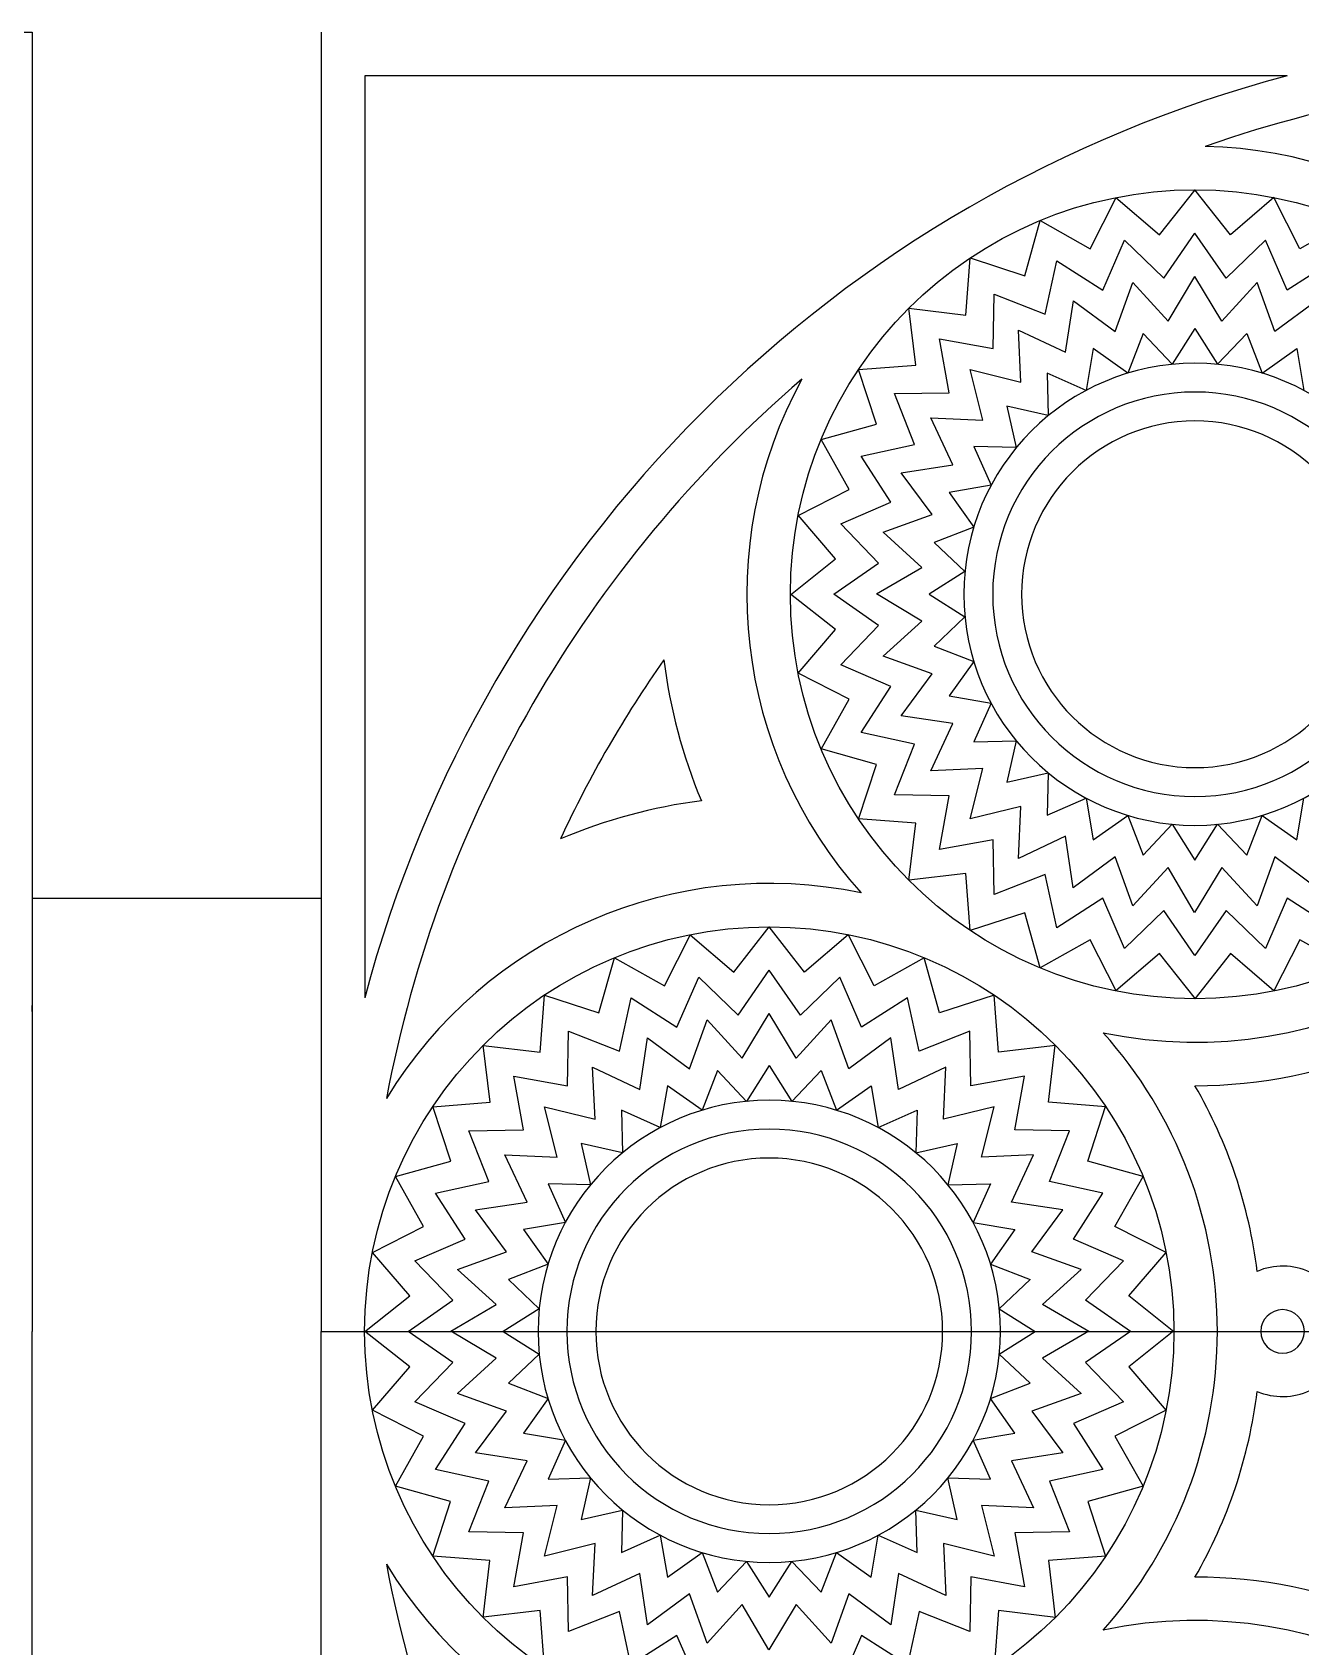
# Model space of a CAD drawing. Extents: x 4.878 to 4.998, y 5.008 to 5.128.
# Drawn here: x 4.90509 to 4.93144, y 5.06169 to 5.09525 of the extents above; entities that cross this region are included whole.
import ezdxf

# ---------------------------------------------------------------- set-up
doc = ezdxf.new("R2010")
doc.units = 0
doc.header["$MEASUREMENT"] = 0
doc.layers.get('0').update_dxf_attribs({"linetype": 'CONTINUOUS'})
doc.layers.add('4', color=5, linetype='CONTINUOUS')
doc.layers.add('MOT', color=1, linetype='CONTINUOUS')

msp = doc.modelspace()

# ---------------------------------------------------------------- linework, layer by layer
for p, q in [((4.87808936069961, 5.095245139842897), (4.905089360699611, 5.095245139842897)), ((4.905089360699611, 5.095245139842897), (4.905089360699611, 5.068245139842896)), ((4.911089360699611, 5.095245139842902), (4.911089360699611, 5.068245139842902)), ((4.905089360699611, 5.041245139842895), (4.905089360699611, 5.068245139842896)), ((4.911089360699611, 5.041245139842902), (4.911089360699611, 5.068245139842902))]:
    msp.add_line(p, q)
at = {"color": 1}
msp.add_line((4.911089360699611, 5.077245139842901), (4.905089360699611, 5.077245139842901), dxfattribs=at)
at = {"layer": '4', "color": 1}
for p, q in [((4.93115694187979, 5.094339996985759), (4.911994503556739, 5.094339996985759)), ((4.911994503556739, 5.094339996985759), (4.911994503556739, 5.0751775586627)), ((4.927065900920338, 5.090746503667944), (4.927605474966589, 5.091810409015142)), ((4.927603125416921, 5.091809941660657), (4.928508765784498, 5.091033507333883)), ((4.928508765784498, 5.091033507333883), (4.92924552970352, 5.091971704363724)), ((4.929979898042481, 5.091033507333883), (4.929243134123451, 5.091971704363724)), ((4.930885538410051, 5.091809941660657), (4.929979898042481, 5.091033507333883)), ((4.931422762906633, 5.090746503667944), (4.93088318886039, 5.091810409015142)), ((4.925706751937573, 5.090183525725997), (4.926028400583034, 5.091332254104703)), ((4.926026187355651, 5.091331337355904), (4.927065900920338, 5.090746503667944)), ((4.932462476471327, 5.091331337355904), (4.931422762906633, 5.090746503667944)), ((4.927327312639525, 5.089884744719177), (4.927780283559427, 5.090925447203624)), ((4.927780283559427, 5.090925447203624), (4.92859703371998, 5.090137307945202)), ((4.92859703371998, 5.090137307945202), (4.929244331913479, 5.091069643380597)), ((4.929891630107006, 5.090137307945202), (4.929244331913479, 5.091069643380597)), ((4.930708380267552, 5.090925447203624), (4.929891630107006, 5.090137307945202)), ((4.931161351187454, 5.089884744719177), (4.930708380267552, 5.090925447203624)), ((4.92448355016939, 5.089366208434626), (4.924574764104959, 5.090553681186284)), ((4.924572920784973, 5.090554283944491), (4.925706751937573, 5.090183525725997)), ((4.926131261534684, 5.089389324130263), (4.92637249776257, 5.090498400050915)), ((4.92637249776257, 5.090498400050915), (4.927327312639525, 5.089884744719177)), ((4.932116166064409, 5.090498400050915), (4.931161351187454, 5.089884744719177)), ((4.928685301655454, 5.089241108556521), (4.929244331913479, 5.090169107666311)), ((4.929803362171524, 5.089241108556521), (4.929244331913479, 5.090169107666311)), ((4.925054843978684, 5.088670084913858), (4.925075074941587, 5.089804913105063)), ((4.925075074941587, 5.089804913105063), (4.926131261534684, 5.089389324130263)), ((4.927588724358698, 5.089022985770408), (4.927955969361916, 5.090042215030573)), ((4.927955969361916, 5.090042215030573), (4.928685301655454, 5.089241108556521)), ((4.930532694465063, 5.090042215030573), (4.929803362171524, 5.089241108556521)), ((4.930899939468281, 5.089022985770408), (4.930532694465063, 5.090042215030573)), ((4.923299173924219, 5.089508643153243), (4.92448355016939, 5.089366208434626)), ((4.923443302573736, 5.088325960838985), (4.923300867855124, 5.089510337084149)), ((4.926555771131794, 5.088595122534529), (4.926717117860681, 5.089666413536191)), ((4.926717117860681, 5.089666413536191), (4.927588724358698, 5.089022985770408)), ((4.93177154596629, 5.089666413536191), (4.930899939468281, 5.089022985770408)), ((4.923937874327889, 5.088871636680484), (4.925054843978684, 5.088670084913858)), ((4.924139426094511, 5.087754667029692), (4.923937874327889, 5.088871636680484)), ((4.925575385778208, 5.089056145023841), (4.926555771131794, 5.088595122534529)), ((4.925626137787971, 5.087973961393087), (4.925575385778208, 5.089056145023841)), ((4.928166321010918, 5.08898470587831), (4.927850136077877, 5.088161226821642)), ((4.928773569590936, 5.088344909167843), (4.928166321010918, 5.08898470587831)), ((4.929244331913479, 5.089090880684939), (4.928773569590936, 5.088344909167843)), ((4.929244331913479, 5.089090880684939), (4.929715094236036, 5.088344909167843)), ((4.929715094236036, 5.088344909167843), (4.93032234281606, 5.08898470587831)), ((4.93032234281606, 5.08898470587831), (4.930638527749094, 5.088161226821642)), ((4.927129737462783, 5.0886702616967), (4.926980280728896, 5.087800920938794)), ((4.927850136077877, 5.088161226821642), (4.927129737462783, 5.0886702616967)), ((4.930638527749094, 5.088161226821642), (4.931358926364195, 5.0886702616967)), ((4.931358926364195, 5.0886702616967), (4.931508383098075, 5.087800920938794)), ((4.922253896150904, 5.088234598371365), (4.923443302573736, 5.088325960838985)), ((4.922625985282378, 5.087102759070795), (4.922255227063884, 5.088236590223389)), ((4.924574649238158, 5.088234861770211), (4.925626137787971, 5.087973961393087)), ((4.924835549615286, 5.0871833732204), (4.924574649238158, 5.088234861770211)), ((4.926980280728896, 5.087800920938794), (4.92617441659351, 5.088159632053666)), ((4.92617441659351, 5.088159632053666), (4.926197431597258, 5.087277837872318)), ((4.923004597903299, 5.087734436066784), (4.924139426094511, 5.087754667029692)), ((4.923420186878102, 5.086678249473685), (4.923004597903299, 5.087734436066784)), ((4.925337070848348, 5.087472440160024), (4.925531673136048, 5.086612079411107)), ((4.926197431597258, 5.087277837872318), (4.925337070848348, 5.087472440160024)), ((4.921477256903669, 5.086781110425331), (4.922625985282378, 5.087102759070795)), ((4.924214388473848, 5.086253739876575), (4.923753365984529, 5.087234125230156)), ((4.923753365984529, 5.087234125230156), (4.924835549615286, 5.0871833732204)), ((4.922063007340432, 5.085743610088027), (4.921478173652465, 5.086783323652719)), ((4.92231111095745, 5.086437013245799), (4.923420186878102, 5.086678249473685)), ((4.92292476628919, 5.085482198368849), (4.92231111095745, 5.086437013245799)), ((4.925531673136048, 5.086612079411107), (4.924649878954702, 5.086635094414866)), ((4.924649878954702, 5.086635094414866), (4.925008590069572, 5.085829230279465)), ((4.923143097472176, 5.086092393147689), (4.924214388473848, 5.086253739876575)), ((4.923786525237963, 5.085220786649672), (4.923143097472176, 5.086092393147689)), ((4.925008590069572, 5.085829230279465), (4.924139249311663, 5.085679773545589)), ((4.92099910199323, 5.085204036041786), (4.922063007340432, 5.085743610088027)), ((4.921884063804745, 5.085029227448938), (4.92292476628919, 5.085482198368849)), ((4.924139249311663, 5.085679773545589), (4.924648284186722, 5.084959374930495)), ((4.921776003674486, 5.084300745223871), (4.920999569347712, 5.085206385591448)), ((4.922767295977797, 5.084853541646453), (4.923786525237963, 5.085220786649672)), ((4.922672203063177, 5.084212477288394), (4.921884063804745, 5.08502922744894)), ((4.923568402451854, 5.084124209352914), (4.922767295977797, 5.084853541646453)), ((4.924648284186722, 5.084959374930495), (4.923824805130058, 5.08464318999745)), ((4.923824805130058, 5.08464318999745), (4.924464601840532, 5.084035941417436)), ((4.920837812435044, 5.083555239837288), (4.921776003674486, 5.084300745223871)), ((4.921740127029755, 5.083565359191474), (4.922672203063177, 5.084212477288394)), ((4.922628023597886, 5.083572954496137), (4.923568402451854, 5.084124209352914)), ((4.924464601840532, 5.084035941417436), (4.923718630323426, 5.083565179094881)), ((4.921775968376762, 5.082829971437889), (4.920837806711821, 5.083566780388437)), ((4.922672172001162, 5.082918196356728), (4.921740127029755, 5.083565359191474)), ((4.923568375625583, 5.083006421275568), (4.922628023597886, 5.083572954496137)), ((4.9237186303298, 5.083565444322192), (4.924464579249983, 5.083094646194406)), ((4.924464579249983, 5.083094646194406), (4.923824753393019, 5.082487428324596)), ((4.920999490581186, 5.081924368339313), (4.921775968376762, 5.082829971437889)), ((4.921883993540595, 5.082101484026899), (4.922672172001162, 5.082918196356728)), ((4.922767234145338, 5.082277127435056), (4.923568375625583, 5.083006421275568)), ((4.923824753393019, 5.082487428324596), (4.924648217272233, 5.082171203865869)), ((4.922924674281758, 5.081648463154989), (4.921883993540595, 5.082101484026899)), ((4.923786445776988, 5.08190983351043), (4.922767234145338, 5.082277127435056)), ((4.924648217272233, 5.082171203865869), (4.924139147819458, 5.081450829684691)), ((4.92206290278652, 5.081387092799551), (4.920999023339474, 5.081926717911402)), ((4.923142976175837, 5.081038257897208), (4.923786445776988, 5.08190983351043)), ((4.922310973120707, 5.080693677733889), (4.922924674281758, 5.081648463154989)), ((4.924139147819458, 5.081450829684691), (4.925008481402605, 5.081301331223633)), ((4.921478019194181, 5.080347407307402), (4.92206290278652, 5.081387092799551)), ((4.925008481402605, 5.081301331223633), (4.9246497316076, 5.080495484306881)), ((4.924214259431819, 5.080876859747773), (4.923142976175837, 5.081038257897208)), ((4.923753189885664, 5.079896496523872), (4.924214259431819, 5.080876859747773)), ((4.923420037461019, 5.080452388271915), (4.922310973120707, 5.080693677733889)), ((4.923004397790953, 5.079396221627825), (4.923420037461019, 5.080452388271915)), ((4.9246497316076, 5.080495484306881), (4.925531526892618, 5.080518456985508)), ((4.925531526892618, 5.080518456985508), (4.925336883308814, 5.079658105578269)), ((4.922625815490234, 5.080027916796055), (4.921477102551611, 5.080349620578787)), ((4.92225500284958, 5.078894103440732), (4.922625815490234, 5.080027916796055)), ((4.924835375951217, 5.07994719659), (4.923753189885664, 5.079896496523872)), ((4.924574425104145, 5.078895720564319), (4.924835375951217, 5.07994719659)), ((4.925336883308814, 5.079658105578269), (4.926197253397424, 5.079852666569425)), ((4.926197253397424, 5.079852666569425), (4.926174196068592, 5.078970873493788)), ((4.924139225009801, 5.079375936194493), (4.923004397790953, 5.079396221627825)), ((4.92393761963015, 5.078258976219242), (4.924139225009801, 5.079375936194493)), ((4.925625926175668, 5.079156570470902), (4.924574425104145, 5.078895720564319)), ((4.925575122222403, 5.078074389277434), (4.925625926175668, 5.079156570470902)), ((4.926174196068592, 5.078970873493788), (4.926980077420785, 5.079329545927694)), ((4.926980077420785, 5.079329545927694), (4.927129492427133, 5.078460197997039)), ((4.931358926364195, 5.07846009649306), (4.931508383098075, 5.079329437250967)), ((4.923443074068386, 5.078804675798986), (4.922253672032211, 5.07889609535664)), ((4.923300582501239, 5.077620306391889), (4.923443074068386, 5.078804675798986)), ((4.927129492427133, 5.078460197997039), (4.927849915474487, 5.078969198293208)), ((4.927849915474487, 5.078969198293208), (4.928166060881116, 5.078145704060975)), ((4.928166060881116, 5.078145704060975), (4.928773340169938, 5.078785471623475)), ((4.928773340169938, 5.078785471623475), (4.929244066686179, 5.078039477511188)), ((4.929244331913479, 5.078039477504822), (4.929715094236036, 5.078785449021919)), ((4.929715094236036, 5.078785449021919), (4.93032234281606, 5.078145652311451)), ((4.93032234281606, 5.078145652311451), (4.930638527749094, 5.07896913136812)), ((4.930638527749094, 5.07896913136812), (4.931358926364195, 5.07846009649306)), ((4.925054598953912, 5.078460474372379), (4.92393761963015, 5.078258976219242)), ((4.925074775446339, 5.077325645211417), (4.925054598953912, 5.078460474372379)), ((4.926555529703405, 5.078535364708847), (4.925575122222403, 5.078074389277434)), ((4.926716825011367, 5.077464065963962), (4.926555529703405, 5.078535364708847)), ((4.927588462392171, 5.078107451892896), (4.92671682501136, 5.077464065963958)), ((4.927955658473136, 5.077088205006564), (4.927588462392171, 5.078107451892896)), ((4.930899939468281, 5.078107372419352), (4.930532694465063, 5.077088143159187)), ((4.93177154596629, 5.077463944653569), (4.930899939468281, 5.078107372419352)), ((4.924483271732148, 5.077764378273857), (4.923298888651642, 5.077622000404101)), ((4.924574577109516, 5.076574967467097), (4.924483271732148, 5.077764378273857)), ((4.926130981986018, 5.07774118349), (4.925074775446339, 5.077325645211417)), ((4.926372164979261, 5.076632095991563), (4.926130981986018, 5.07774118349)), ((4.928685029218022, 5.077889276472584), (4.927955658473136, 5.077088205006564)), ((4.929236552388486, 5.076948336388358), (4.928685029218022, 5.077889276472584)), ((4.929803362171524, 5.077889249633239), (4.929236552388486, 5.076948336388358)), ((4.930532694465063, 5.077088143159187), (4.929803362171524, 5.077889249633239)), ((4.927327009309854, 5.07724570549258), (4.926372164979261, 5.076632095991561)), ((4.927779930276726, 5.076204981267251), (4.927327009309854, 5.07724570549258)), ((4.931161351187454, 5.077245613470586), (4.930708380267552, 5.076204910986139)), ((4.932116166064409, 5.076631958138845), (4.931161351187454, 5.077245613470586)), ((4.925706434268639, 5.076947002271152), (4.924572585321377, 5.076576298475675)), ((4.926028027776082, 5.075798258455004), (4.925706434268639, 5.076947002271152)), ((4.928596718266105, 5.076993081321696), (4.927779930276726, 5.076204981267251)), ((4.929244151804438, 5.076060455389243), (4.928596718266105, 5.076993081321696)), ((4.929891630107006, 5.07699305024456), (4.929244151804438, 5.076060455389243)), ((4.930708380267545, 5.076204910986141), (4.929891630107006, 5.07699305024456)), ((4.918220872134205, 5.075426464415948), (4.918760446180448, 5.076490369763146)), ((4.918758096630787, 5.076489902408662), (4.919663736998357, 5.075713468081886)), ((4.919663736998357, 5.075713468081886), (4.920400500917379, 5.076651665111727)), ((4.921134869256347, 5.075713468081886), (4.920398105337318, 5.076651665111727)), ((4.922040509623917, 5.07648990240866), (4.921134869256347, 5.075713468081886)), ((4.9225777341205, 5.075426464415948), (4.92203816007425, 5.076490369763146)), ((4.927065556227545, 5.076383959092269), (4.926025814592697, 5.075799175310035)), ((4.927605079206932, 5.075320027847363), (4.927065556227545, 5.076383959092269)), ((4.931422762906633, 5.076383854521817), (4.93088318886039, 5.075319949174618)), ((4.932462476471327, 5.075799020833857), (4.931422762906633, 5.076383854521817)), ((4.928508407314196, 5.076096886170809), (4.927602729679711, 5.075320495314623)), ((4.929253867667816, 5.075158659149042), (4.928508407314196, 5.076096886170809)), ((4.929979898042481, 5.07609685085588), (4.929243134123451, 5.075158653826037)), ((4.930885538410051, 5.075320416529104), (4.929979898042481, 5.07609685085588)), ((4.91686172315144, 5.074863486473999), (4.917183371796893, 5.076012214852707)), ((4.917181158569518, 5.076011298103907), (4.918220872134205, 5.075426464415948)), ((4.919752004933832, 5.074817268693206), (4.920399303127352, 5.0757496041286)), ((4.921046601320858, 5.074817268693206), (4.920399303127352, 5.0757496041286)), ((4.923617447685187, 5.076011298103907), (4.9225777341205, 5.075426464415948)), ((4.923936883103265, 5.074863486473999), (4.923615234457797, 5.076012214852708)), ((4.918482283853384, 5.07456470546718), (4.918935254773293, 5.075605407951626)), ((4.918935254773293, 5.075605407951626), (4.919752004933832, 5.074817268693206)), ((4.921863351481411, 5.075605407951626), (4.921046601320858, 5.074817268693206)), ((4.92231632240132, 5.07456470546718), (4.921863351481411, 5.075605407951626)), ((4.905089360699611, 5.074894103083418), (4.905089360699611, 5.075018718579274)), ((4.915638521383242, 5.074046169182631), (4.915729735318818, 5.07523364193429)), ((4.915727891998847, 5.075234244692494), (4.91686172315144, 5.074863486473999)), ((4.91728623274855, 5.074069284878266), (4.917527468976429, 5.075178360798919)), ((4.917527468976429, 5.075178360798919), (4.918482283853384, 5.07456470546718)), ((4.923271137278276, 5.075178360798919), (4.92231632240132, 5.07456470546718)), ((4.923512373506155, 5.074069284878266), (4.923271137278276, 5.075178360798919)), ((4.925070714255865, 5.075234244692494), (4.923936883103265, 5.074863486473999)), ((4.925160084871456, 5.074046169182631), (4.925068722403834, 5.075235575605467)), ((4.918743695572564, 5.073702946518413), (4.919110940575782, 5.074722175778577)), ((4.919110940575782, 5.074722175778577), (4.919840272869328, 5.073921069304525)), ((4.919840272869328, 5.073921069304525), (4.920399303127352, 5.074849068414314)), ((4.920958333385384, 5.073921069304525), (4.920399303127352, 5.074849068414314)), ((4.921687665678922, 5.074722175778577), (4.920958333385384, 5.073921069304525)), ((4.922054910682141, 5.073702946518413), (4.921687665678922, 5.074722175778577)), ((4.916209815192536, 5.073350045661861), (4.916230046155446, 5.074484873853066)), ((4.916230046155446, 5.074484873853066), (4.91728623274855, 5.074069284878266)), ((4.91771074234566, 5.073275083282532), (4.917872089074548, 5.074346374284195)), ((4.917872089074548, 5.074346374284195), (4.918743695572564, 5.073702946518413)), ((4.922926517180164, 5.074346374284195), (4.922054910682141, 5.073702946518413)), ((4.923087863909045, 5.073275083282532), (4.922926517180164, 5.074346374284195)), ((4.924568560099258, 5.074484873853066), (4.923512373506155, 5.074069284878266)), ((4.924588791062169, 5.073350045661861), (4.924568560099258, 5.074484873853066)), ((4.914454145138079, 5.074188603901247), (4.915638521383242, 5.074046169182631)), ((4.914598273787609, 5.073005921586988), (4.914455839068991, 5.074190297832152)), ((4.926344461116612, 5.074188603901247), (4.925160084871456, 5.074046169182631)), ((4.926200332467102, 5.073005921586988), (4.926342767185714, 5.074190297832152)), ((4.916730356992081, 5.073736105771845), (4.91771074234566, 5.073275083282532)), ((4.916781109001837, 5.072653922141091), (4.916730356992081, 5.073736105771845)), ((4.920399303127352, 5.073770841432942), (4.919928540804802, 5.073024869915844)), ((4.920399303127352, 5.073770841432942), (4.920870065449909, 5.073024869915844)), ((4.92406824926263, 5.073736105771845), (4.923087863909045, 5.073275083282532)), ((4.924017497252875, 5.072653922141091), (4.92406824926263, 5.073736105771845)), ((4.915092845541748, 5.073551597428485), (4.916209815192536, 5.073350045661861)), ((4.915294397308378, 5.072434627777696), (4.915092845541748, 5.073551597428485)), ((4.91828470867665, 5.073350222444704), (4.91813525194277, 5.072480881686799)), ((4.919005107291744, 5.072841187569645), (4.91828470867665, 5.073350222444704)), ((4.919321292224785, 5.073664666626314), (4.919005107291744, 5.072841187569645)), ((4.919928540804802, 5.073024869915844), (4.919321292224785, 5.073664666626314)), ((4.920870065449909, 5.073024869915844), (4.921477314029927, 5.073664666626314)), ((4.921477314029927, 5.073664666626314), (4.921793498962968, 5.072841187569645)), ((4.921793498962968, 5.072841187569645), (4.922513897578062, 5.073350222444704)), ((4.922513897578062, 5.073350222444704), (4.922663354311942, 5.072480881686799)), ((4.925705760712949, 5.073551597428485), (4.924588791062169, 5.073350045661861)), ((4.925504208946327, 5.072434627777696), (4.925705760712949, 5.073551597428485)), ((4.913408867364771, 5.072914559119369), (4.914598273787609, 5.073005921586988)), ((4.927389738889941, 5.072914559119369), (4.926200332467102, 5.073005921586988)), ((4.913780956496231, 5.071782719818797), (4.913410198277736, 5.072916550971392)), ((4.915729620452025, 5.072914822518214), (4.916781109001837, 5.072653922141091)), ((4.915990520829139, 5.071863333968404), (4.915729620452025, 5.072914822518214)), ((4.91813525194277, 5.072480881686799), (4.917329387807362, 5.072839592801669)), ((4.917329387807362, 5.072839592801669), (4.917352402811131, 5.071957798620322)), ((4.922663354311942, 5.072480881686799), (4.923469218447336, 5.072839592801669)), ((4.923469218447336, 5.072839592801669), (4.92344620344358, 5.071957798620322)), ((4.925068985802687, 5.072914822518214), (4.924017497252875, 5.072653922141091)), ((4.924808085425559, 5.071863333968404), (4.925068985802687, 5.072914822518214)), ((4.927017649758467, 5.071782719818797), (4.927388407976961, 5.072916550971394)), ((4.914159569117173, 5.072414396814786), (4.915294397308378, 5.072434627777696)), ((4.914575158091976, 5.071358210221688), (4.914159569117173, 5.072414396814786)), ((4.926639037137532, 5.072414396814786), (4.925504208946327, 5.072434627777696)), ((4.926223448162736, 5.071358210221688), (4.926639037137532, 5.072414396814786)), ((4.916492042062208, 5.072152400908028), (4.916686644349921, 5.071292040159111)), ((4.917352402811131, 5.071957798620322), (4.916492042062208, 5.072152400908028)), ((4.92344620344358, 5.071957798620322), (4.924306564192497, 5.072152400908028)), ((4.924306564192497, 5.072152400908028), (4.92411196190479, 5.071292040159111)), ((4.912632228117529, 5.071461071173335), (4.913780956496231, 5.071782719818797)), ((4.9153693596877, 5.070933700624579), (4.914908337198389, 5.071914085978158)), ((4.914908337198389, 5.071914085978158), (4.915990520829139, 5.071863333968404)), ((4.925890269056316, 5.071914085978158), (4.924808085425559, 5.071863333968404)), ((4.925429246567004, 5.070933700624579), (4.925890269056316, 5.071914085978158)), ((4.928166378137176, 5.071461071173336), (4.927017649758467, 5.071782719818797)), ((4.913217978554284, 5.070423570836031), (4.912633144866332, 5.071463284400723)), ((4.913466082171324, 5.071116973993803), (4.914575158091976, 5.071358210221688)), ((4.927332524083388, 5.071116973993803), (4.926223448162736, 5.071358210221688)), ((4.927580627700413, 5.070423570836031), (4.92816546138838, 5.071463284400721)), ((4.914079737503057, 5.070162159116853), (4.913466082171324, 5.071116973993803)), ((4.916686644349921, 5.071292040159111), (4.915804850168568, 5.071315055162868)), ((4.915804850168568, 5.071315055162868), (4.916163561283438, 5.070509191027469)), ((4.92411196190479, 5.071292040159111), (4.924993756086144, 5.071315055162868)), ((4.924993756086144, 5.071315055162868), (4.924635044971266, 5.070509191027469)), ((4.926718868751655, 5.070162159116853), (4.927332524083388, 5.071116973993803)), ((4.914298068686035, 5.070772353895693), (4.9153693596877, 5.070933700624579)), ((4.91494149645183, 5.069900747397675), (4.914298068686035, 5.070772353895693)), ((4.926500537568662, 5.070772353895693), (4.925429246567004, 5.070933700624579)), ((4.925857109802882, 5.069900747397675), (4.926500537568662, 5.070772353895693)), ((4.912154073207089, 5.069883996789789), (4.913217978554284, 5.070423570836031)), ((4.916163561283438, 5.070509191027469), (4.915294220525537, 5.070359734293593)), ((4.915294220525537, 5.070359734293593), (4.915803255400595, 5.069639335678498)), ((4.924635044971266, 5.070509191027469), (4.925504385729175, 5.070359734293593)), ((4.925504385729175, 5.070359734293593), (4.924995350854109, 5.069639335678498)), ((4.928644533047608, 5.069883996789789), (4.927580627700413, 5.070423570836031)), ((4.913039035018604, 5.069709188196944), (4.914079737503057, 5.070162159116853)), ((4.927759571236093, 5.069709188196944), (4.926718868751655, 5.070162159116853)), ((4.912930974888353, 5.068980705971876), (4.912154540561572, 5.06988634633945)), ((4.91382717427703, 5.068892438036396), (4.913039035018604, 5.069709188196944)), ((4.913922267191657, 5.069533502394456), (4.91494149645183, 5.069900747397675)), ((4.926876339063048, 5.069533502394456), (4.925857109802882, 5.069900747397675)), ((4.926971431977675, 5.068892438036396), (4.927759571236093, 5.069709188196944)), ((4.927867631366352, 5.068980705971876), (4.928644065693126, 5.06988634633945)), ((4.914723373665707, 5.068804170100917), (4.913922267191657, 5.069533502394455)), ((4.915803255400595, 5.069639335678498), (4.914979776343925, 5.069323150745453)), ((4.914979776343925, 5.069323150745453), (4.915619573054384, 5.068715902165438)), ((4.924995350854109, 5.069639335678498), (4.92581882991078, 5.069323150745453)), ((4.92581882991078, 5.069323150745453), (4.925179033200314, 5.068715902165438)), ((4.926075232588998, 5.068804170100917), (4.926876339063048, 5.069533502394456)), ((4.911992783648897, 5.068235200585292), (4.912930974888353, 5.068980705971876)), ((4.928805822605801, 5.068235200585292), (4.927867631366352, 5.068980705971876)), ((4.912895098243622, 5.068245319939479), (4.91382717427703, 5.068892438036396)), ((4.913782994811752, 5.068252915244141), (4.914723373665707, 5.068804170100917)), ((4.915619573054384, 5.068715902165438), (4.914873601537293, 5.068245139842884)), ((4.925179033200314, 5.068715902165438), (4.925925004717405, 5.068245139842884)), ((4.927035798654293, 5.068241081398397), (4.926075232588998, 5.068804170100917)), ((4.927903767413069, 5.068245139842884), (4.926971431977675, 5.068892438036396)), ((4.912930939590629, 5.067509932185891), (4.911992777925688, 5.06824674113644)), ((4.913827143215036, 5.067598157104733), (4.912895098243622, 5.068245319939479)), ((4.914723346839443, 5.067686382023571), (4.913782994811752, 5.068252915244141)), ((4.914873601543659, 5.068245405070194), (4.91561955046385, 5.067774606942409)), ((4.925179033200314, 5.06777437752033), (4.925925004717405, 5.068245139842884)), ((4.927035798654293, 5.068249198287372), (4.926075232588998, 5.06768610958485)), ((4.927903767413069, 5.068245139842884), (4.926971431977675, 5.067597841649372)), ((4.928805822605801, 5.068255079100476), (4.927867631366352, 5.067509573713893)), ((4.913922205359198, 5.066957088183059), (4.914723346839443, 5.067686382023571)), ((4.91561955046385, 5.067774606942409), (4.914979724606885, 5.067167389072599)), ((4.92581882991078, 5.067167128940316), (4.925179033200314, 5.06777437752033)), ((4.926075232588998, 5.06768610958485), (4.926876339063048, 5.066956777291312)), ((4.912154461795053, 5.066604329087316), (4.912930939590629, 5.067509932185891)), ((4.913038964754454, 5.066781444774902), (4.913827143215036, 5.067598157104733)), ((4.926971431977675, 5.067597841649372), (4.927759571236093, 5.066781091488825)), ((4.927867631366352, 5.067509573713893), (4.928644065693126, 5.066603933346318)), ((4.914979724606885, 5.067167389072599), (4.915803188486086, 5.066851164613873)), ((4.924995350854109, 5.066850944007271), (4.92581882991078, 5.067167128940316)), ((4.914079645495617, 5.066328423902993), (4.913038964754454, 5.066781444774902)), ((4.914941416990862, 5.066589794258432), (4.913922205359198, 5.066957088183059)), ((4.915803188486086, 5.066851164613873), (4.915294119033311, 5.066130790432696)), ((4.925504385729175, 5.066130545392175), (4.924995350854109, 5.066850944007271)), ((4.926876339063048, 5.066956777291312), (4.925857109802882, 5.066589532288093)), ((4.927759571236093, 5.066781091488825), (4.926718868751655, 5.066328120568915)), ((4.913217874000386, 5.066067053547553), (4.912153994553341, 5.066606678659406)), ((4.913465944334574, 5.065373638481891), (4.914079645495617, 5.066328423902993)), ((4.914297947389711, 5.065718218645211), (4.914941416990862, 5.066589794258432)), ((4.925857109802882, 5.066589532288093), (4.926500537568662, 5.065717925790075)), ((4.926718868751655, 5.066328120568915), (4.927332524083388, 5.065373305691965)), ((4.928644533047608, 5.066606282895979), (4.927580627700413, 5.066066708849737)), ((4.91263299040804, 5.065027368055405), (4.913217874000386, 5.066067053547553)), ((4.915294119033311, 5.066130790432696), (4.916163452616471, 5.065981291971637)), ((4.916163452616471, 5.065981291971637), (4.915804702821459, 5.065175445054884)), ((4.924635044971266, 5.065981088658299), (4.925504385729175, 5.066130545392175)), ((4.924993756086144, 5.065175224522899), (4.924635044971266, 5.065981088658299)), ((4.927580627700413, 5.066066708849737), (4.92816546138838, 5.065026995285049)), ((4.915369230645686, 5.065556820495777), (4.914297947389711, 5.065718218645211)), ((4.926500537568662, 5.065717925790075), (4.925429246567004, 5.065556579061189)), ((4.914575008674893, 5.065132349019918), (4.913465944334574, 5.065373638481891)), ((4.914908161099538, 5.064576457271875), (4.915369230645686, 5.065556820495777)), ((4.925429246567004, 5.065556579061189), (4.925890269056316, 5.06457619370761)), ((4.927332524083388, 5.065373305691965), (4.926223448162736, 5.06513206946408)), ((4.9137807867041, 5.064707877544059), (4.912632073765478, 5.065029581326789)), ((4.914159369004826, 5.064076182375828), (4.914575008674893, 5.065132349019918)), ((4.915804702821459, 5.065175445054884), (4.916686498106484, 5.065198417733511)), ((4.916686498106484, 5.065198417733511), (4.916491854522681, 5.064338066326272)), ((4.92411196190479, 5.065198239526657), (4.924993756086144, 5.065175224522899)), ((4.924306564192497, 5.06433787877774), (4.92411196190479, 5.065198239526657)), ((4.926223448162736, 5.06513206946408), (4.926639037137532, 5.064075882870982)), ((4.928166378137176, 5.065029208512433), (4.927017649758467, 5.064707559866971)), ((4.913409974063439, 5.063574064188736), (4.9137807867041, 5.064707877544059)), ((4.915990347165076, 5.064627157338004), (4.914908161099538, 5.064576457271875)), ((4.915729396318019, 5.063575681312322), (4.915990347165076, 5.064627157338004)), ((4.924808085425559, 5.064626945717364), (4.925068985802687, 5.063575457167555)), ((4.925890269056316, 5.06457619370761), (4.924808085425559, 5.064626945717364)), ((4.927017649758467, 5.064707559866971), (4.927388407976961, 5.063573728714374)), ((4.916491854522681, 5.064338066326272), (4.917352224611298, 5.064532627317428)), ((4.917352224611298, 5.064532627317428), (4.917329167282452, 5.06365083424179)), ((4.923469218447336, 5.063650686884099), (4.92344620344358, 5.064532481065447)), ((4.92344620344358, 5.064532481065447), (4.924306564192497, 5.06433787877774)), ((4.915294196223661, 5.064055896942497), (4.914159369004826, 5.064076182375828)), ((4.91509259084401, 5.062938936967246), (4.915294196223661, 5.064055896942497)), ((4.917329167282452, 5.06365083424179), (4.918135048634644, 5.064009506675698)), ((4.918135048634644, 5.064009506675698), (4.918284463640992, 5.063140158745043)), ((4.922513897578062, 5.063140057241064), (4.922663354311942, 5.064009397998969)), ((4.922663354311942, 5.064009397998969), (4.923469218447336, 5.063650686884099)), ((4.926639037137532, 5.064075882870982), (4.925504208946327, 5.064055651908072)), ((4.925504208946327, 5.064055651908072), (4.925705760712949, 5.062938682257282)), ((4.916780897389534, 5.063836531218906), (4.915729396318019, 5.063575681312322)), ((4.91673009343627, 5.062754350025436), (4.916780897389534, 5.063836531218906)), ((4.918284463640992, 5.063140158745043), (4.919004886688347, 5.063649159041212)), ((4.919004886688347, 5.063649159041212), (4.919321032094983, 5.06282566480898)), ((4.921477314029927, 5.062825613059454), (4.921793498962968, 5.063649092116124)), ((4.921793498962968, 5.063649092116124), (4.922513897578062, 5.063140057241064)), ((4.925068985802687, 5.063575457167555), (4.924017497252875, 5.063836357544677)), ((4.924017497252875, 5.063836357544677), (4.92406824926263, 5.062754173913923)), ((4.914598045282252, 5.06348463654699), (4.913408643246077, 5.063576056104643)), ((4.914455553715099, 5.062300267139895), (4.914598045282252, 5.06348463654699)), ((4.919321032094983, 5.06282566480898), (4.919928311383805, 5.063465432371478)), ((4.919928311383805, 5.063465432371478), (4.920399037900038, 5.062719438259192)), ((4.920399303127352, 5.062719438252826), (4.920870065449909, 5.063465409769924)), ((4.920870065449909, 5.063465409769924), (4.921477314029927, 5.062825613059454)), ((4.927389738889941, 5.0635757205664), (4.926200332467102, 5.06348435809878)), ((4.926200332467102, 5.06348435809878), (4.926342767185714, 5.062299981853617)), ((4.916209570167764, 5.063140435120383), (4.91509259084401, 5.062938936967246)), ((4.916229746660212, 5.062005605959421), (4.916209570167764, 5.063140435120383)), ((4.917710500917257, 5.063215325456849), (4.91673009343627, 5.062754350025436)), ((4.917871796225226, 5.062144026711964), (4.917710500917257, 5.063215325456849)), ((4.923087863909045, 5.063215196403236), (4.922926517180164, 5.062143905401573)), ((4.92406824926263, 5.062754173913923), (4.923087863909045, 5.063215196403236)), ((4.924588791062169, 5.063140234023908), (4.924568560099258, 5.062005405832702)), ((4.925705760712949, 5.062938682257282), (4.924588791062169, 5.063140234023908)), ((4.91874343360603, 5.062787412640899), (4.917871796225226, 5.062144026711962)), ((4.919110629687003, 5.061768165754569), (4.91874343360603, 5.062787412640899)), ((4.922054910682141, 5.062787333167355), (4.921687665678922, 5.061768103907191)), ((4.922926517180164, 5.062143905401573), (4.922054910682141, 5.062787333167355)), ((4.915638242946001, 5.06244433902186), (4.914453859865501, 5.062301961152103)), ((4.915729548323382, 5.061254928215101), (4.915638242946001, 5.06244433902186)), ((4.917285953199878, 5.062421144238003), (4.916229746660212, 5.062005605959421)), ((4.917527136193121, 5.061312056739567), (4.917285953199878, 5.062421144238003)), ((4.919840000431895, 5.06256923722059), (4.919110629687003, 5.061768165754569)), ((4.920391523602353, 5.061628297136362), (4.919840000431895, 5.06256923722059)), ((4.920958333385384, 5.062569210381243), (4.920391523602353, 5.061628297136362)), ((4.921687665678922, 5.061768103907191), (4.920958333385384, 5.062569210381243)), ((4.923512373506155, 5.062420994807503), (4.923271137278276, 5.061311918886848)), ((4.924568560099258, 5.062005405832702), (4.923512373506155, 5.062420994807503)), ((4.925160084871456, 5.062444110503138), (4.925068722403834, 5.061254704080302)), ((4.926344461116612, 5.062301675784521), (4.925160084871456, 5.062444110503138)), ((4.918481980523721, 5.061925666240583), (4.917527136193113, 5.061312056739564)), ((4.918934901490585, 5.060884942015255), (4.918481980523721, 5.061925666240583)), ((4.92231632240132, 5.061925574218588), (4.921863351481411, 5.060884871734141)), ((4.923271137278276, 5.061311918886848), (4.92231632240132, 5.061925574218588))]:
    msp.add_line(p, q, dxfattribs=at)
for centre in [(4.929244331913479, 5.083565179094881), (4.920399303127352, 5.068245139842884)]:
    msp.add_circle(centre, 0.008406525354151179, dxfattribs=at)
for centre, radius, start, end in [((4.938089360699619, 5.068245139842893), 0.02700000000000297, 104.8776763227632, 165.1223236772928), ((4.938089360699619, 5.068245139842893), 0.02609658292641184, 89.99999999997368, 109.3161377632635), ((4.929244331913479, 5.083565179094881), 0.009309942427742291, 18.18336879113162, 88.6902867257634), ((4.929244331913479, 5.083565179094881), 0.00480285714285828, 90, 180), ((4.929244331913479, 5.083565179094881), 0.00480285714285828, 0, 90), ((4.938089360699619, 5.068245139842893), 0.02609658292641184, 130.6838622367229, 169.316137763269), ((4.929244331913479, 5.083565179094881), 0.009309942427742291, 151.3097132742229, 221.8166312091736), ((4.929244331913479, 5.083565179094881), 0.004202500000000993, 90, 180), ((4.929244331913479, 5.083565179094881), 0.004202500000000993, 0, 90), ((4.929244331913479, 5.083565179094881), 0.003602142857143707, 90, 180), ((4.929244331913479, 5.083565179094881), 0.003602142857143707, 0, 90), ((4.929244331913479, 5.083565179094879), 0.00480285714285828, 179.9972498685866, 269.9972498685866), ((4.929244331913479, 5.083565179094879), 0.004202500000000993, 179.9972498685866, 269.9972498685866), ((4.929244331913479, 5.083565179094879), 0.003602142857143707, 179.9972498685866, 269.9972498685866), ((4.929244331913479, 5.083565179094879), 0.00480285714285828, 270, 0), ((4.929244331913479, 5.083565179094879), 0.004202500000000993, 270, 0), ((4.929244331913479, 5.083565179094879), 0.003602142857143707, 270, 0), ((4.938089360699619, 5.068245139842893), 0.02428974877922959, 144.9226076965989, 155.0773923034204), ((4.929244331913479, 5.083565179094881), 0.01111677657492455, 187.032997044119, 202.7163994533746), ((4.929244331913479, 5.083565179094881), 0.009309942427742291, 258.1833687908167, 341.8166312088684), ((4.920399303127352, 5.068245139842884), 0.01111677657492455, 97.28360054661457, 112.9670029558641), ((4.920399303127352, 5.068245139842884), 0.009309942427742291, 78.18336879081667, 148.6902867257047), ((4.920399303127352, 5.068245139842884), 0.009309942427742291, 3.75699471533153e-12, 41.81663120917359), ((4.929244331913479, 5.083565179094881), 0.01021335950133342, 270.000000000013, 292.9817094041875), ((4.920399303127352, 5.068245139842884), 0.01021335950133342, 7.01829059584867, 29.99999999997734), ((4.920399303127352, 5.068245139842884), 0.00480285714285828, 90, 180), ((4.920399303127352, 5.068245139842884), 0.00480285714285828, 0, 90), ((4.920399303127352, 5.068245139842884), 0.004202500000000993, 90, 180), ((4.920399303127352, 5.068245139842884), 0.004202500000000993, 0, 90), ((4.920399303127352, 5.068245139842884), 0.003602142857143707, 90, 180), ((4.920399303127352, 5.068245139842884), 0.003602142857143707, 0, 90), ((4.931064371165467, 5.068245139842882), 0.001355125610386703, 65.22430325026215, 112.9423891232497), ((4.931064371165467, 5.068245139842882), 0.0004517085367955746, 1.594109334323846e-10, 179.9999999998406), ((4.920399303127352, 5.068245139842884), 0.00480285714285828, 179.9972498685866, 269.9972498685866), ((4.920399303127352, 5.068245139842884), 0.004202500000000993, 179.9972498685866, 269.9972498685866), ((4.920399303127352, 5.068245139842884), 0.003602142857143707, 179.9972498685866, 269.9972498685866), ((4.920399303127352, 5.068245139842884), 0.00480285714285828, 270, 0), ((4.920399303127352, 5.068245139842884), 0.004202500000000993, 270, 0), ((4.920399303127352, 5.068245139842884), 0.003602142857143707, 270, 0), ((4.920399303127352, 5.068245139842885), 0.009309942427742291, 318.1833687908264, 359.9999999999962), ((4.931064371165467, 5.068245139842888), 0.0004517085367955746, 180.0000000001594, 359.9999999998406), ((4.920399303127352, 5.068245139842885), 0.01021335950133342, 330.0000000000226, 352.9817094041514), ((4.931064371165467, 5.068245139842888), 0.001355125610386703, 247.0576108767503, 294.7756967497378), ((4.938089360699619, 5.068245139842876), 0.02609658292641184, 190.683862236731, 229.3161377632771), ((4.920399303127352, 5.068245139842885), 0.009309942427742291, 211.3097132742953, 281.8166312091833), ((4.929244331913479, 5.052925100590889), 0.01021335950133342, 67.01829059581246, 89.99999999998697), ((4.929244331913479, 5.052925100590889), 0.009309942427742291, 18.1833687911316, 101.8166312091833)]:
    msp.add_arc(centre, radius, start, end, dxfattribs=at)
at = {"layer": 'MOT'}
msp.add_line((4.911089360699611, 5.068245139842896), (4.965089360699613, 5.068245139842903), dxfattribs=at)

doc.saveas('drawing.dxf')
